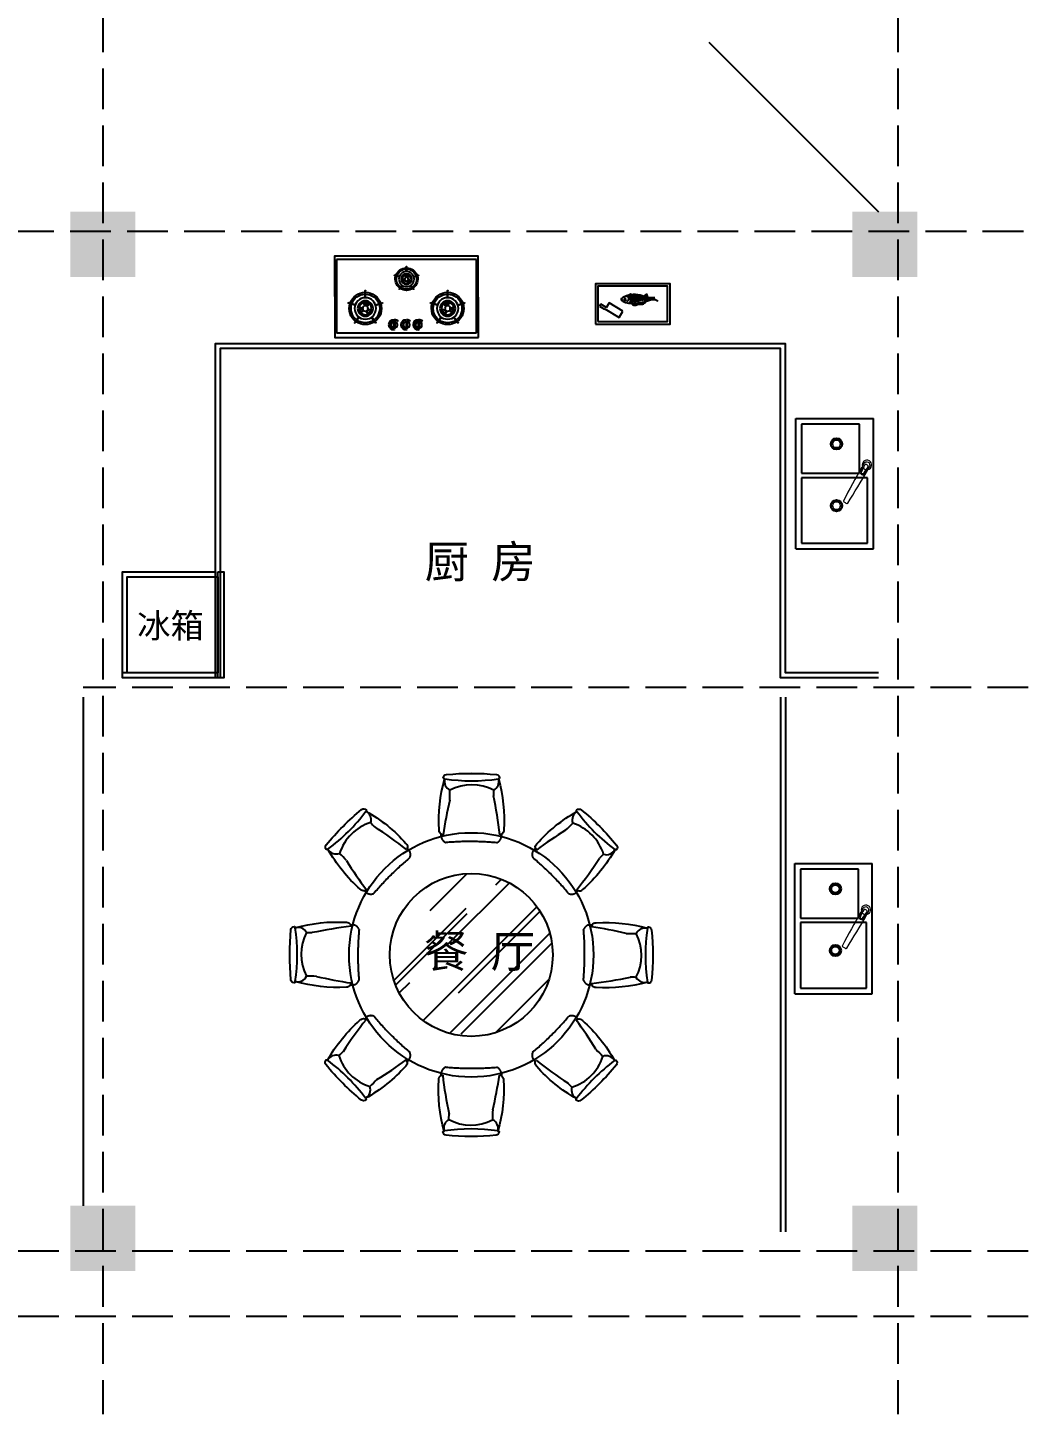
# Model space of a CAD drawing. Header units: millimetres. Extents: x -807114 to 558292, y -468455 to -61603.
# Drawn here: x -195967 to -189826, y -247842 to -239333 of the extents above; entities that cross this region are included whole.
import ezdxf

# ---------------------------------------------------------------- set-up
doc = ezdxf.new("R2010")
doc.units = ezdxf.units.MM
doc.header["$LTSCALE"] = 1000
for name, pattern in [('DASH', [0.35, 0.25, -0.1]), ('DASHED2', [0.375, 0.25, -0.125]), ('HIDDEN', [9.525, 6.35, -3.175])]:
    doc.linetypes.add(name, pattern=pattern)
for name, color, linetype in [('FF-FIXT', 31, 'Continuous'), ('FF-FURN', 51, 'Continuous'), ('floor', 9, 'Continuous'), ('KITCHEN', 2, 'Continuous'), ('KL截面', 30, 'Continuous'), ('P-活动家具', 134, 'Continuous'), ('建-楼梯', 2, 'Continuous'), ('建-轴', 1, 'Continuous')]:
    doc.layers.add(name, color=color, linetype=linetype)
doc.layers.add('jia +', color=4, linetype='Continuous', lineweight=20)
doc.layers.add('jia -', color=1, linetype='Continuous', lineweight=9)
doc.styles.add('D', font='simhei.ttf', dxfattribs={"width": 0.75, "height": 7})

# ---------------------------------------------------------------- blocks, each defined once
blk = doc.blocks.new('A$C73C27036')
at = {"layer": 'floor', "color": 251, "ltscale": 50}
for p, q in [((0, 800), (0, 0)), ((475.7, 800), (0, 800)), ((475.7, 800), (475.7, 0)), ((475.7, 0), (0, 0))]:
    blk.add_line(p, q, dxfattribs=at)
for centre, radius in [((226.3, 534.7), 35), ((226.3, 534.7), 25), ((226.3, 155.9), 35), ((226.3, 155.9), 25)]:
    blk.add_circle(centre, radius, dxfattribs=at)
at = {"layer": 'jia +', "color": 251}
for centre, radius, start, end in [((6980.3, -3738), 8042.9, 148.03511, 149.7132), ((161.1, 517.1), 5, 61.07993, 145.17172), ((-105.5, 34.5), 556.3, 58.92007, 61.07993), ((179.1, 506.7), 5, 334.82828, 58.92007), ((-6915.5, 4284.8), 8042.9, 330.2868, 331.96489), ((39.1, 284.9), 29.1, 101.93757, 18.06243)]:
    blk.add_arc(centre, radius, start, end, dxfattribs=at)
at = {"layer": 'jia -', "color": 251}
for centre, radius, start, end in [((277.8, 151.2), 293.6, 138.90184, 150.22903), ((60.2, 321.4), 24.5, 30.46309, 89.53691), ((40.3, 287), 20, 150, 330), ((36, 293.6), 5, 149.50958, 224.43473), ((277.8, 151.2), 285.6, 139.06197, 149.50958), ((54.6, 311.8), 31.1, 224.43473, 255.56527), ((39.1, 284.9), 29.1, 37.68924, 82.31076), ((48.1, 286.6), 5, 255.56527, 330.49042), ((-196.1, 424.8), 285.6, 330.49042, 340.93803), ((-196.1, 424.8), 293.6, 329.77097, 341.09816), ((63.6, 337), 2, 93.16441, 139.06197), ((64.1, 328.2), 10.9, 26.83559, 93.16441)]:
    blk.add_arc(centre, radius, start, end, dxfattribs=at)
at = {"layer": 'jia -', "color": 2}
for centre, radius, start, end in [((60.3, 340.9), 5, 89.53691, 138.90184), ((72, 332.2), 2, 340.93803, 26.83559), ((77, 331.3), 5, 341.09816, 30.46309)]:
    blk.add_arc(centre, radius, start, end, dxfattribs=at)
at = {"layer": 'P-活动家具', "ltscale": 50}
for p, q in [((35, 765), (35, 363.2)), ((440.7, 765), (35, 765)), ((440.7, 363.2), (440.7, 765)), ((35, 363.2), (440.7, 363.2)), ((85, 336.2), (85, 34.4)), ((440.7, 336.2), (85, 336.2)), ((440.7, 34.4), (440.7, 336.2)), ((85, 34.4), (440.7, 34.4))]:
    blk.add_line(p, q, dxfattribs=at)
blk = doc.blocks.new('A$C565A4CBB')
at = {"layer": 'P-活动家具', "color": 250}
for p, q in [((69.4, 88.5), (47, 50.2)), ((157.8, 36.7), (69.4, 88.5)), ((0, 0), (-12.5, 0.6)), ((10.8, -5.6), (0, 0)), ((47, 50.2), (132.1, 0.3)), ((132.1, 0.3), (149, 29.2)), ((149, 29.2), (152.3, 27.3)), ((152.3, 27.3), (151.3, 25.5)), ((151.3, 25.5), (182.5, 7.2)), ((157.8, 36.7), (159.2, 39)), ((190.4, 20.6), (159.2, 39)), ((182.5, 7.2), (190.4, 20.6)), ((-109.4, -20.6), (-121.5, -20.8)), ((-121.5, -20.8), (-110, -21.2)), ((-110, -21.2), (-100.1, -23.9)), ((-98.4, -23.9), (-109.4, -20.6)), ((-90.4, -16.1), (-95.4, -16.5)), ((-95.4, -16.5), (-90.4, -16.7)), ((-76.2, -24.4), (-90.4, -16.1)), ((-90.4, -16.7), (-77.8, -24.3)), ((-76.8, -12), (-65.7, -25.1)), ((-63.9, -25.2), (-76.8, -12)), ((-64.7, -12.1), (-56, -25.8)), ((-53.5, -25.9), (-64.7, -12.1)), ((-54.2, -8.2), (-41.9, -26.3)), ((-40.2, -26.3), (-54.2, -8.2)), ((-51.4, -44.7), (-48.1, -28.4)), ((-46.8, -28.4), (-51, -45.1)), ((-47.9, -5.1), (-34, -26.1)), ((-31.3, -26), (-47.9, -5.1)), ((-44, -44.9), (-41.1, -28.5)), ((-39.8, -28.5), (-42.8, -45.4)), ((-37.2, -4.5), (-21.9, -25.3)), ((-20.4, -25.1), (-37.2, -4.5)), ((-33.4, -42.3), (-33.5, -28.3)), ((-32.3, -28.2), (-31.9, -42.2)), ((-27.6, -1.9), (-9.9, -23.9)), ((-8, -23.6), (-27.6, -1.9)), ((-24.6, -42.9), (-25.8, -27.8)), ((-24.9, -27.7), (-23.5, -42.9)), ((-20.2, -41), (-19.7, -27.3)), ((-18.6, -27.1), (-19.6, -41.2)), ((-17.1, -50.7), (-13.5, -38.6)), ((-13.2, -39.6), (-17.1, -50.7)), ((-1.2, -2.1), (-17, -0.7)), ((-13.5, -38.6), (-14.9, -26.7)), ((-13.9, -3), (0.5, -22.4)), ((1.7, -22.2), (-13.9, -3)), ((-12.8, -26.5), (-13.2, -39.6)), ((-1.2, -4), (-9.1, -1.4)), ((-5.2, -4.9), (-7.7, -4.3)), ((7.2, -8.9), (-5.2, -4.9)), ((7.2, -6.2), (-1.2, -2.1)), ((7.2, -35), (3.3, -24.2)), ((4.4, -24), (8.4, -36.5)), ((7.6, -41.2), (7.2, -35)), ((8.4, -36.5), (7.9, -46.3))]:
    blk.add_line(p, q, dxfattribs=at)
at = {"layer": 'P-活动家具'}
for p, q in [((-53.7, -48.2), (-51.4, -44.7)), ((-51, -45.1), (-53.7, -48.2)), ((-45.7, -49.7), (-44, -44.9)), ((-42.8, -45.4), (-45.7, -49.7)), ((-31.9, -42.2), (-35.6, -52.1)), ((-35.6, -52.1), (-33.4, -42.3)), ((-26.7, -51.2), (-24.6, -42.9)), ((-23.5, -42.9), (-26.7, -51.2)), ((-22.1, -50), (-20.2, -41)), ((-19.6, -41.2), (-22.1, -50)), ((7.9, -46.3), (7.6, -41.2))]:
    blk.add_line(p, q, dxfattribs=at)
at = {"layer": 'P-活动家具', "color": 250}
blk.add_lwpolyline([(215.2, 129.9), (-242.4, 129.9), (-242.4, -118.1), (215.2, -118.1)], close=True, dxfattribs=at)
at = {"layer": 'P-活动家具'}
blk.add_lwpolyline([(200.2, 114.9), (-227.4, 114.9), (-227.4, -103.1), (200.2, -103.1)], close=True, dxfattribs=at)
at = {"layer": 'P-活动家具', "color": 250}
for points in [[(-66, -1.4), (-75.9, 3.2)], [(-58, 0.3), (-69.5, 6.1), (-51.6, 0.9), (-59.1, 6.1)], [(-45.3, 2.7), (-50.5, 6.1)], [(-34.3, 3.8), (-40.1, 9)], [(-25.7, 6.1), (-32, 10.7)], [(-14.7, 4.4), (-25.7, 12.5)], [(-10.7, 6.1), (-19.3, 12.5)], [(-127.8, -27.9), (-138.2, -27.2), (-145.9, -27.9), (-130, -27.8)], [(-127.8, -25.7), (-143.3, -23.9), (-130.3, -26.6)], [(-130, -27.8), (-143.1, -31.2), (-129, -27.8)], [(-126.3, -27.8), (-132.2, -30.9), (-127.8, -27.9)], [(-99.2, -26.1), (-112.2, -32.5), (-103.6, -26.3)], [(-83.9, -37.7), (-100.7, -43.5)], [(-79.9, -26.3), (-93.1, -37.1), (-82.1, -26.2)], [(-83.4, -6.6), (-90.3, -5.4)], [(-72.4, -3.1), (-82.8, -0.8)], [(-66.3, -27.2), (-75.2, -38.3), (-68.6, -27.1)], [(-56.9, -27.9), (-62, -42.9), (-64.5, -44.3), (-58.3, -27.8)], [(5.5, -38.3), (-12.4, -40.6)], [(2.6, -40.6), (-6, -46.3)], [(-3.9, -25.2), (-1.2, -40.9), (-5, -49.8), (-2.7, -41.1), (-4.9, -25.4)]]:
    blk.add_lwpolyline(points, dxfattribs=at)
at = {"layer": 'P-活动家具'}
for points in [[(-88, -41.2), (-100.7, -51)], [(4.3, -41.7), (0.9, -49.8)]]:
    blk.add_lwpolyline(points, dxfattribs=at)
at = {"layer": 'P-活动家具', "color": 250}
for radius in [4.08, 2.31]:
    blk.add_circle((34.9, -17.5), radius, dxfattribs=at)
for centre, radius, start, end in [((35.6, -26.6), 4.09, 96.51953, 204.42355), ((33.7, -27.1), 2.13, 214.14344, 63.86243), ((35, -17.6), 1.85, 192.76632, 336.29893), ((35.1, -17.5), 1.48, 221.42004, 2.14891), ((35.7, -24), 1.59, 109.69652, 226.34551)]:
    blk.add_arc(centre, radius, start, end, dxfattribs=at)
for points in [[(56.4, -17.5), (47.7, -11.7), (-104.6, -13.4), (-149.6, -20.4), (-166.9, -11.1)], [(-6, 4.4), (-19.9, 14.2), (-26.2, 14.8), (-36.6, 12.5), (-49.9, 7.8), (-73.5, 7.3), (-94.3, -10)], [(56.9, -26.1), (48.3, -32.5), (-57.9, -49.8), (-108.6, -34.8), (-133.4, -33.6), (-149, -33.6)], [(9.1, -21.1), (-41.2, -26.3), (-83.9, -24), (-101.2, -24), (-127.8, -25.7)], [(9.1, -23.3), (-41.2, -28.5), (-83.9, -26.2), (-101.2, -26.2), (-127.8, -27.9)], [(-78.7, -37.1), (-88.5, -36.5), (-104.1, -43.5), (-100.1, -47.5), (-101.2, -51), (-90.3, -48.1), (-82.2, -40), (-78.7, -38.9), (-78.7, -36.5)], [(7.2, -36.5), (-2, -37.1), (-11.8, -38.9), (-6.6, -47.5), (0.3, -54.4), (6.1, -46.9), (7.8, -39.4), (9.5, -37.1), (8.4, -36.5)], [(24.5, -10), (15.9, -11.8), (13.6, -34.8), (22.2, -39.4)], [(56.9, -26.1), (57.4, -23.9), (53.9, -23.3), (53.4, -20.4), (56.8, -20.4), (57.4, -19.3), (56.4, -17.5)]]:
    blk.add_spline(points, degree=3, dxfattribs=at)
blk = doc.blocks.new('A$C15EF7CB2')
at = {"color": 2}
blk.add_arc((9.6, 96.3), 1.16, 0.00068, 180.00068, dxfattribs=at)
at = {"layer": 'KITCHEN', "color": 251}
for p, q in [((-420.4, -309.5), (-420.4, 140.5)), ((-420.4, 140.5), (439.6, 140.5)), ((439.6, 140.5), (439.6, -309.5)), ((439.6, -309.5), (-420.4, -309.5))]:
    blk.add_line(p, q, dxfattribs=at)
at = {"layer": 'KITCHEN', "color": 2, "linetype": 'HIDDEN'}
for p, q in [((-65.4, -289.5), (-65.4, -292.5)), ((9.6, -289.5), (9.6, -292.5))]:
    blk.add_line(p, q, dxfattribs=at)
at = {"layer": 'P-活动家具'}
for p, q in [((8.5, 67.9), (8.5, 96.3)), ((10.8, 67.9), (10.8, 96.3)), ((-35.8, 34.1), (-62.8, 42.8)), ((-35.1, 36.3), (-62.1, 45)), ((54.3, 36.3), (81.4, 45)), ((55, 34.1), (82.1, 42.8)), ((-244.5, -91.8), (-244.5, -51.2)), ((-241.2, -91.8), (-241.2, -51.2)), ((-19.1, -17.1), (-35.9, -40.1)), ((-17.3, -18.5), (-34, -41.5)), ((36.5, -18.5), (53.2, -41.5)), ((38.4, -17.1), (55.1, -40.1)), ((260.5, -91.8), (260.5, -51.2)), ((263.8, -91.8), (263.8, -51.2)), ((-307.7, -140.1), (-346.4, -127.6)), ((-306.7, -137), (-345.3, -124.5)), ((-179, -137), (-140.4, -124.5)), ((-178, -140.1), (-139.4, -127.6)), ((197.3, -140.1), (158.6, -127.6)), ((198.3, -137), (159.7, -124.4)), ((326, -137), (364.6, -124.4)), ((327, -140.1), (365.6, -127.6)), ((-284, -213.2), (-307.9, -246.1)), ((-281.3, -215.2), (-305.2, -248.1)), ((-204.4, -215.2), (-180.6, -248.1)), ((-201.8, -213.2), (-177.9, -246.1)), ((-66.9, -229.5), (-66.9, -226.5)), ((-63.9, -229.5), (-63.9, -226.5)), ((-11.6, -238.3), (-13.7, -236.1)), ((8.1, -229.5), (8.1, -226.5)), ((11.1, -229.5), (11.1, -226.5)), ((63.4, -238.3), (61.3, -236.1)), ((83.1, -229.5), (83.1, -226.5)), ((86.1, -229.5), (86.1, -226.5)), ((221, -213.2), (197.1, -246.1)), ((223.7, -215.2), (199.8, -248)), ((300.6, -215.2), (324.4, -248)), ((303.2, -213.2), (327.1, -246.1)), ((-35.4, -258), (-32.4, -258)), ((-35.4, -261), (-32.4, -261)), ((39.6, -258), (42.6, -258)), ((39.6, -261), (42.6, -261)), ((84.6, -289.5), (84.6, -292.5)), ((114.6, -258), (117.6, -258)), ((114.6, -261), (117.6, -261))]:
    blk.add_line(p, q, dxfattribs=at)
at = {"layer": 'P-活动家具', "color": 250}
for p, q in [((-86.6, -238.3), (-88.7, -236.1)), ((-68.4, -242.2), (-68.4, -276.7)), ((-62.4, -242.2), (-62.4, -276.7)), ((6.6, -242.2), (6.6, -276.7)), ((12.6, -242.2), (12.6, -276.7)), ((81.6, -242.2), (81.6, -276.7)), ((87.6, -242.2), (87.6, -276.7))]:
    blk.add_line(p, q, dxfattribs=at)
at = {"layer": 'P-活动家具'}
blk.add_lwpolyline([(-432.7, -336.9), (-429.4, 160.5), (452, 160.5), (448.8, -336.9)], close=True, dxfattribs=at)
for centre, radius in [((9.6, 20.5), 46.2), ((-242.9, -159.5), 66), ((262.1, -159.5), 66)]:
    blk.add_circle(centre, radius, dxfattribs=at)
at = {"layer": 'P-活动家具', "color": 250}
for centre, radius in [((9.6, 20.5), 33.1), ((9.6, 20.5), 26.9), ((9.6, 20.5), 11.6), ((-242.9, -159.5), 47.3), ((-242.9, -159.5), 38.5), ((-242.9, -159.5), 16.5), ((262.1, -159.5), 47.3), ((262.1, -159.5), 38.5), ((262.1, -159.5), 16.5), ((-65.4, -259.5), 20), ((9.6, -259.5), 20), ((84.6, -259.5), 20)]:
    blk.add_circle(centre, radius, dxfattribs=at)
at = {"layer": 'P-活动家具'}
for centre, radius, start, end in [((9.6, 20.5), 69.3, 90.95565, 161.0457), ((9.6, 20.5), 69.3, 18.95565, 89.0457), ((-62.5, 43.9), 1.16, 72.00068, 252.00068), ((9.6, 20.5), 69.3, 162.95565, 233.0457), ((9.6, 20.5), 61.6, 163.07504, 232.92632), ((9.6, 20.5), 61.6, 91.07504, 160.92632), ((-35.4, 35.2), 1.16, 252.00068, 72.00068), ((9.6, 67.9), 1.16, 180.00068, 0.00068), ((9.6, 20.5), 61.6, 19.07504, 88.92632), ((9.6, 20.5), 61.6, 307.07504, 16.92632), ((9.6, 20.5), 69.3, 306.95565, 17.0457), ((54.7, 35.2), 1.16, 108.00068, 288.00068), ((81.7, 43.9), 1.16, 288.00068, 108.00068), ((-242.9, -159.5), 99, 90.95565, 161.0457), ((-242.9, -159.5), 88, 91.07504, 160.92632), ((-242.9, -51.2), 1.65, 0.00068, 180.00068), ((-242.9, -159.5), 99, 18.95565, 89.0457), ((-242.9, -159.5), 88, 19.07504, 88.92632), ((-34.9, -40.8), 1.16, 144.00068, 324.00068), ((9.6, 20.5), 69.3, 234.95565, 305.0457), ((9.6, 20.5), 61.6, 235.07504, 304.92632), ((-18.2, -17.8), 1.16, 324.00068, 144.00068), ((37.5, -17.8), 1.16, 36.00068, 216.00068), ((54.2, -40.8), 1.16, 216.00068, 36.00068), ((262.1, -159.5), 99, 90.95565, 161.0457), ((262.1, -159.5), 88, 91.07504, 160.92632), ((262.1, -51.2), 1.65, 0.00068, 180.00068), ((262.1, -159.5), 99, 18.95565, 89.0457), ((262.1, -159.5), 88, 19.07504, 88.92632), ((-345.9, -126), 1.65, 72.00068, 252.00068), ((-242.9, -159.5), 99, 162.95565, 233.0457), ((-242.9, -159.5), 88, 163.07504, 232.92632), ((-307.2, -138.6), 1.65, 252.00068, 72.00068), ((-242.9, -91.8), 1.65, 180.00068, 0.00068), ((-242.9, -159.5), 88, 307.07504, 16.92632), ((-242.9, -159.5), 99, 306.95565, 17.0457), ((-178.5, -138.6), 1.65, 108.00068, 288.00068), ((-139.9, -126), 1.65, 288.00068, 108.00068), ((159.1, -126), 1.65, 72.00068, 252.00068), ((262.1, -159.5), 99, 162.95565, 233.0457), ((262.1, -159.5), 88, 163.07504, 232.92632), ((197.8, -138.6), 1.65, 252.00068, 72.00068), ((262.1, -91.8), 1.65, 180.00068, 0.00068), ((262.1, -159.5), 88, 307.07504, 16.92632), ((262.1, -159.5), 99, 306.95565, 17.0457), ((326.5, -138.6), 1.65, 108.00068, 288.00068), ((365.1, -126), 1.65, 288.00068, 108.00068), ((-306.5, -247.1), 1.65, 144.00068, 324.00068), ((-242.9, -159.5), 99, 234.95565, 305.0457), ((-242.9, -159.5), 88, 235.07504, 304.92632), ((-282.6, -214.2), 1.65, 324.00068, 144.00068), ((-203.1, -214.2), 1.65, 36.00068, 216.00068), ((-179.2, -247.1), 1.65, 216.00068, 36.00068), ((-65.4, -259.5), 33, 92.60593, 135.00068), ((-65.4, -259.5), 33, 2.60593, 87.39542), ((-65.4, -259.5), 30, 2.86666, 87.13469), ((9.6, -259.5), 33, 92.60593, 135.00068), ((9.6, -259.5), 30, 92.86666, 135.00068), ((9.6, -259.5), 33, 2.60593, 87.39542), ((9.6, -259.5), 30, 2.86666, 87.13469), ((84.6, -259.5), 33, 92.60593, 135.00068), ((84.6, -259.5), 30, 92.86666, 135.00068), ((84.6, -259.5), 33, 2.60593, 87.39542), ((84.6, -259.5), 30, 2.86666, 87.13469), ((198.5, -247.1), 1.65, 144.00068, 324.00068), ((262.1, -159.5), 99, 234.95565, 305.0457), ((262.1, -159.5), 88, 235.07504, 304.92632), ((222.4, -214.2), 1.65, 324.00068, 144.00068), ((301.9, -214.2), 1.65, 36.00068, 216.00068), ((325.8, -247.1), 1.65, 216.00068, 36.00068), ((-65.4, -259.5), 33, 270.00068, 357.39542), ((-65.4, -259.5), 30, 270.00068, 357.13469), ((9.6, -259.5), 33, 270.00068, 357.39542), ((9.6, -259.5), 30, 270.00068, 357.13469), ((84.6, -259.5), 30, 270.00068, 357.13469), ((84.6, -259.5), 33, 270.00068, 357.39542)]:
    blk.add_arc(centre, radius, start, end, dxfattribs=at)
at = {"layer": 'P-活动家具', "color": 250}
for centre, radius, start, end in [((-7.6, 11.9), 3.85, 26.47484, 206.47484), ((9.6, 20.5), 23.1, 206.47484, 240.00068), ((9.6, 20.5), 15.4, 206.47484, 240.00068), ((0, 37.2), 3.85, 120.00068, 300.00068), ((9.6, 20.5), 23.1, 86.47484, 120.00068), ((0, 3.8), 3.85, 240.00068, 60.00068), ((9.6, 20.5), 15.4, 86.47484, 120.00068), ((10.8, 39.7), 3.85, 266.47484, 86.47484), ((25.7, 9.9), 3.85, 146.47484, 326.47484), ((9.6, 20.5), 15.4, 326.47484, 0.00068), ((28.9, 20.5), 3.85, 0.00068, 180.00068), ((9.6, 20.5), 23.1, 326.47484, 0.00068), ((-270.4, -159.5), 5.5, 0.00068, 180.00068), ((-242.9, -159.5), 33, 180.00068, 213.52651), ((-242.9, -159.5), 22, 180.00068, 213.52651), ((-244.6, -132), 5.5, 93.52651, 273.52651), ((-242.9, -159.5), 33, 60.00068, 93.52651), ((-242.9, -159.5), 22, 60.00068, 93.52651), ((-229.1, -135.7), 5.5, 240.00068, 60.00068), ((-242.9, -159.5), 22, 300.00068, 333.52651), ((-218.3, -171.7), 5.5, 333.52651, 153.52651), ((237.5, -171.7), 5.5, 26.47484, 206.47484), ((262.1, -159.5), 22, 206.47484, 240.00068), ((248.4, -135.7), 5.5, 120.00068, 300.00068), ((262.1, -159.5), 33, 86.47484, 120.00068), ((262.1, -159.5), 22, 86.47484, 120.00068), ((263.8, -132), 5.5, 266.47484, 86.47484), ((262.1, -159.5), 22, 326.47484, 0.00068), ((289.6, -159.5), 5.5, 0.00068, 180.00068), ((262.1, -159.5), 33, 326.47484, 0.00068), ((-265.8, -174.7), 5.5, 213.52651, 33.52651), ((-229.1, -183.3), 5.5, 120.00068, 300.00068), ((-242.9, -159.5), 33, 300.00068, 333.52651), ((-65.4, -259.5), 30, 92.86666, 135.00068), ((-65.4, -259.5), 18, 99.59474, 260.40661), ((-65.4, -242.5), 3.01, 355.12506, 184.87629), ((-65.4, -259.5), 18, 279.59474, 80.40661), ((9.6, -259.5), 18, 99.59474, 260.40661), ((9.6, -242.5), 3.01, 355.12506, 184.87629), ((9.6, -259.5), 18, 279.59474, 80.40661), ((84.6, -259.5), 18, 99.59474, 260.40661), ((84.6, -242.5), 3.01, 355.12506, 184.87629), ((84.6, -259.5), 18, 279.59474, 80.40661), ((262.1, -159.5), 33, 206.47484, 240.00068), ((248.4, -183.3), 5.5, 240.00068, 60.00068), ((285.1, -174.7), 5.5, 146.47484, 326.47484), ((-65.4, -276.5), 3.01, 175.12506, 4.87629), ((9.6, -276.5), 3.01, 175.12506, 4.87629), ((84.6, -276.5), 3.01, 175.12506, 4.87629)]:
    blk.add_arc(centre, radius, start, end, dxfattribs=at)
blk = doc.blocks.new('A$C4A8B782B')
blk.add_wipeout([(222, -1016), (222, -1040), (234, -1053), (237, -1068), (238, -1091), (239, -1130), (238, -1194), (235, -1232), (231, -1277), (223, -1328), (217, -1360), (209, -1396), (207, -1406), (204, -1417), (201, -1428), (198, -1438), (197, -1442), (196, -1447), (197, -1447), (199, -1447), (202, -1448), (203, -1449), (204, -1450), (206, -1453), (206, -1454), (206, -1457), (204, -1462), (202, -1467), (201, -1469), (198, -1471), (195, -1474), (192, -1476), (189, -1477), (186, -1478), (176, -1479), (126, -1483), (56, -1487), (11, -1487), (-19, -1487), (-83, -1486), (-150, -1481), (-177, -1479), (-191, -1477), (-198, -1474), (-202, -1470), (-206, -1465), (-208, -1461), (-209, -1455), (-208, -1452), (-207, -1450), (-206, -1448), (-204, -1448), (-202, -1447), (-201, -1447), (-200, -1447), (-206, -1423), (-212, -1398), (-218, -1375), (-226, -1335), (-231, -1300), (-235, -1273), (-238, -1242), (-240, -1214), (-242, -1160), (-243, -1129), (-242, -1101), (-241, -1081), (-240, -1061), (-233, -1047), (-226, -1041), (-222, -1038), (-221, -1017), (-219, -1008), (-215, -999), (-201, -984), (-187, -976), (-148, -980), (-103, -982), (-56, -984), (-16, -985), (60, -984), (108, -983), (135, -981), (167, -979), (187, -977), (196, -982), (206, -989), (213, -997), (217, -1005), (217, -1005)])
blk.add_lwpolyline([(222, -1016), (222, -1040, -0.272197), (237, -1070, -0.084996), (196, -1447, -0.358062), (206, -1453), (206, -1453), (206, -1454, -0.383738), (183, -1478, -0.050605), (-186, -1478, -0.392463), (-209, -1453, -0.389694), (-200, -1447, -0.084991), (-240, -1070, -0.302708), (-222, -1038), (-221, -1017)], format="xyb")
at = {"color": 55}
blk.add_lwpolyline([(-222, -1038, -0.092226), (-211, -1035)], format="xyb", dxfattribs=at)
at = {"color": 59, "linetype": 'DASHED2', "ltscale": 100}
for centre, radius, start, end in [((-168, -1027), 54.1, 110.1038, 169.042), ((7, 1104), 2089, 264.6686, 274.9397), ((168, -1028), 54.1, 12.035, 69.5046)]:
    blk.add_arc(centre, radius, start, end, dxfattribs=at)
at = {"color": 55}
for centre, radius, start, end in [((3007, -656), 3240, 186.7254, 191.8588), ((-2372, -673), 2604, 346.2898, 352.0138), ((204, -1068), 32.9, 56.7052, 85.2625), ((-741, -1326), 577, 356.3459, 0.4979), ((-741, -1326), 577, 356.3459, 0.4979), ((1856, -1350), 1699, 177.9785, 180.4743), ((1856, -1350), 1699, 177.9785, 180.4743), ((-131, -1426), 71.8, 118.3681, 196.5728), ((-3, -1053), 350, 242.3858, 297.1664), ((124, -1430), 74.3, 346.5778, 63.3863), ((-2, -2773), 1341, 81.5139, 98.4888)]:
    blk.add_arc(centre, radius, start, end, dxfattribs=at)
blk = doc.blocks.new('F-20')
at = {"color": 0, "linetype": 'Continuous'}
for p, rotation in [((0, -150), 180), ((106, -106), 225.000000000398), ((-106, -106), 134.999999999602), ((150, 0), 270), ((-150, 0), 90), ((106, 106), 314.9999999996019), ((-106, 106), 45.00000000039797)]:
    blk.add_blockref('A$C4A8B782B', p, dxfattribs=dict(at, rotation=rotation))
blk.add_blockref('A$C4A8B782B', (0, 150), dxfattribs=at)

msp = doc.modelspace()

# ---------------------------------------------------------------- hatches: boundary and pattern name
h = msp.add_hatch(color=251)
h.dxf.hatch_style = 1
h.paths.add_polyline_path([(-195706.4, -240462.3), (-195706.4, -240862.3), (-195306.4, -240862.3), (-195306.4, -240462.3)])
h = msp.add_hatch(color=251)
h.dxf.hatch_style = 1
h.paths.add_polyline_path([(-190906.4, -240462.3), (-190506.4, -240462.3), (-190506.4, -240862.3), (-190906.4, -240862.3)])
h = msp.add_hatch(color=251)
h.dxf.hatch_style = 1
h.paths.add_polyline_path([(-195706.4, -246562.3), (-195706.4, -246962.3), (-195306.4, -246962.3), (-195306.4, -246562.3)])
h = msp.add_hatch(color=251)
h.dxf.hatch_style = 1
h.paths.add_polyline_path([(-190906.4, -246562.3), (-190906.4, -246962.3), (-190506.4, -246962.3), (-190506.4, -246562.3)])

# ---------------------------------------------------------------- linework, layer by layer
at = {"color": 251}
msp.add_line((-195626.4, -243442.3), (-195626.4, -246562.3), dxfattribs=at)
at = {"color": 39}
msp.add_lwpolyline([(-194799.4, -243292.3), (-195356.4, -243292.3), (-195356.4, -242702.3), (-194799.4, -242702.3)], close=True, dxfattribs=at)
at = {"layer": 'FF-FIXT', "ltscale": 3}
msp.add_line((-191346.4, -243442.3), (-191346.4, -246722.3), dxfattribs=at)
at = {"layer": 'FF-FIXT', "color": 251, "ltscale": 3}
msp.add_line((-191316.4, -243442.3), (-191316.4, -246722.3), dxfattribs=at)
msp.add_lwpolyline([(-190746.4, -243292.3), (-191316.4, -243292.3), (-191316.4, -241272.3), (-194816.4, -241272.3), (-194816.4, -243292.3), (-195386.4, -243292.3)], dxfattribs=at)
at = {"layer": 'FF-FIXT', "ltscale": 3}
msp.add_lwpolyline([(-190746.4, -243322.3), (-191346.4, -243322.3), (-191346.4, -241302.3), (-194786.4, -241302.3), (-194786.4, -243322.3), (-195386.4, -243322.3)], dxfattribs=at)
for points in [[(-194816.4, -243322.3), (-195386.4, -243322.3), (-195386.4, -242672.3), (-194816.4, -242672.3)], [(-194799.4, -242672.3), (-194763.9, -242672.3), (-194763.9, -243322.3), (-194799.4, -243322.3)]]:
    msp.add_lwpolyline(points, close=True, dxfattribs=at)
at = {"layer": '建-楼梯'}
msp.add_line((-191786.4, -239422.3), (-190746.4, -240462.3), dxfattribs=at)
at = {"layer": '建-轴', "linetype": 'DASH'}
for p, q in [((-195506.4, -233282.3), (-195506.4, -247842.3)), ((-190626.4, -233282.3), (-190626.4, -247842.3)), ((-198506.4, -240582.3), (-189826.4, -240582.3)), ((-189826.4, -243382.3), (-195626.4, -243382.3)), ((-189826.4, -246842.3), (-204186.4, -246842.3)), ((-189826.4, -247242.3), (-204186.4, -247242.3))]:
    msp.add_line(p, q, dxfattribs=at)

# ---------------------------------------------------------------- block references
at = {"layer": 'FF-FURN', "linetype": 'Continuous', "xscale": -1}
msp.add_blockref('A$C15EF7CB2', (-193632.9, -240896.4), dxfattribs=at)
at = {"layer": 'FF-FURN', "linetype": 'Continuous', "rotation": 180}
for name, p in [('A$C565A4CBB', (-192267.2, -241021.9)), ('A$C73C27036', (-190777.3, -241731.3)), ('A$C73C27036', (-190783.8, -244461.8))]:
    msp.add_blockref(name, p, dxfattribs=at)

# ---------------------------------------------------------------- texts
at = {"layer": 'KL截面', "linetype": 'ByBlock', "style": 'D'}
for s, height, p in [('厨 房', 200, (-193530.9, -242709.8)), ('冰箱', 150, (-195295.1, -243077.7)), ('餐 厅', 200, (-193535.3, -245100.7))]:
    msp.add_text(s, height=height, dxfattribs=at).set_placement(p)

# ---------------------------------------------------------------- next in the draw order: block references
at = {"layer": 'FF-FURN', "linetype": 'Continuous', "xscale": 0.8333333333333334, "yscale": 0.8333333333333334, "zscale": 0.8333333333333334}
msp.add_blockref('F-20', (-193244.9, -245023.2), dxfattribs=at)

# ---------------------------------------------------------------- next in the draw order: hatches: boundary and pattern name
at = {"layer": 'FF-FURN'}
h = msp.add_hatch(dxfattribs=at)
h.set_pattern_fill('AR-RROOF', color=58, scale=333.333333, angle=45, style=0)
h.set_pattern_definition([(45, (-3512859.5, -2357053.87), (282.842712, 754.247233), [5000, -666.66667, 1666.66667, -333.33333]), (45, (-3512663.87, -2356622.53), (-549.186267, 77.781746), [1000, -110, 2000, -250]), (45, (-3512942, -2356735.67), (1067.73124, 1383.572269), [2666.66667, -466.66667, 1333.33333, -333.33333])])
edge = h.paths.add_edge_path()
edge.add_arc((-193244.9, -245023.2), 500, 0, 360)

# ---------------------------------------------------------------- next in the draw order: linework, layer by layer
at = {"layer": 'FF-FURN', "linetype": 'Continuous'}
msp.add_circle((-193244.9, -245023.2), 750, dxfattribs=at)
at = {"layer": 'FF-FURN', "color": 55, "linetype": 'Continuous'}
msp.add_circle((-193244.9, -245023.2), 500, dxfattribs=at)

doc.saveas('drawing.dxf')
